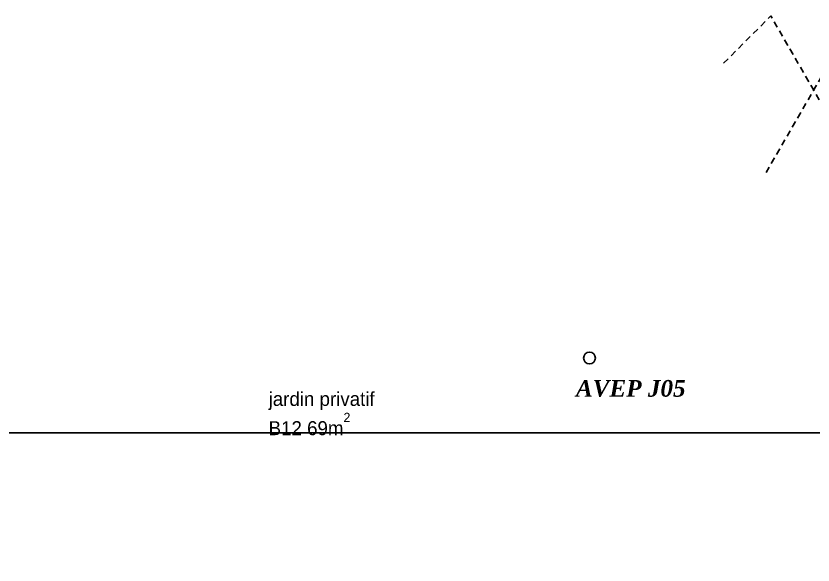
# Model space of a CAD drawing. Header units: centimetres. Extents: x -58072 to 12532, y -30603 to 6224.
# Drawn here: x 9141 to 9811, y 5006 to 5468 of the extents above; entities that cross this region are included whole.
import ezdxf

# ---------------------------------------------------------------- set-up
doc = ezdxf.new("R2010")
doc.units = ezdxf.units.CM
doc.linetypes.add('Style de ligne -11', pattern=[0.347222, 0.20828, -0.138942])
for name, color, linetype in [('B Général', 252, 'Continuous'), ('D SURFACES-shab', 252, 'Continuous'), ('prlm-EAU-EPEXT', 145, 'Continuous')]:
    doc.layers.add(name, color=color, linetype=linetype)
doc.layers.add('prlm-ZEROPLOT', color=254, linetype='Continuous', plot=False)
doc.styles.add('Eurostile', font='Eurosti.TTF')
doc.styles.add('prlm-eau-ep', font='timesbi.ttf', dxfattribs={"height": 18})

# ---------------------------------------------------------------- blocks, each defined once
blk = doc.blocks.new('A 60.Groupe-7-1')
at = {"layer": 'B Général', "linetype": 'Style de ligne -11', "ltscale": 25.4, "flags": 128}
for points in [[(2185.67, 876.79), (2109.67, 1008.42), (2069.67, 968.42)], [(2105.67, 876.79), (2181.67, 1008.42), (2221.67, 968.42)]]:
    blk.add_lwpolyline(points, dxfattribs=at)
blk = doc.blocks.new('B 60.Groupe-44-1')
at = {"layer": 'B Général', "linetype": 'Style de ligne -11', "ltscale": 25.4, "flags": 128}
for points in [[(2185.67, 876.79), (2109.67, 1008.42), (2069.67, 968.42)], [(2105.67, 876.79), (2181.67, 1008.42), (2221.67, 968.42)]]:
    blk.add_lwpolyline(points, dxfattribs=at)
blk = doc.blocks.new('xi.epext')
at = {"layer": 'prlm-EAU-EPEXT', "color": 0, "linetype": 'ByBlock', "lineweight": -2}
blk.add_circle((0, 0), 5, dxfattribs=at)

msp = doc.modelspace()

# ---------------------------------------------------------------- linework, layer by layer
at = {"layer": 'prlm-ZEROPLOT'}
msp.add_lwpolyline([(8418.485, 4917.388), (11031.388, 4917.388), (11031.388, 5117.389), (8418.485, 5117.389)], close=True, dxfattribs=at)

# ---------------------------------------------------------------- block references
at = {"layer": 'B Général'}
for name in ['B 60.Groupe-44-1', 'A 60.Groupe-7-1']:
    msp.add_blockref(name, (7665.813, 4459.319), dxfattribs=at)
at = {"layer": 'prlm-EAU-EPEXT'}
msp.add_blockref('xi.epext', (9622.99, 5180.181), dxfattribs=at)

# ---------------------------------------------------------------- texts
at = {"layer": 'D SURFACES-shab', "insert": (9353.191, 5151.673), "char_height": 11.75926, "attachment_point": 1, "line_spacing_factor": 0.894578, "style": 'Eurostile'}
msp.add_mtext('jardin privatif\\PB12 69m{\\H0.6667x;\\S2^ ;}', dxfattribs=at)
at = {"layer": 'prlm-EAU-EPEXT', "insert": (9611.567, 5161.681), "char_height": 14, "width": 127.27602, "attachment_point": 1, "style": 'prlm-eau-ep'}
msp.add_mtext('AVEP J05', dxfattribs=at)

doc.saveas('drawing.dxf')
